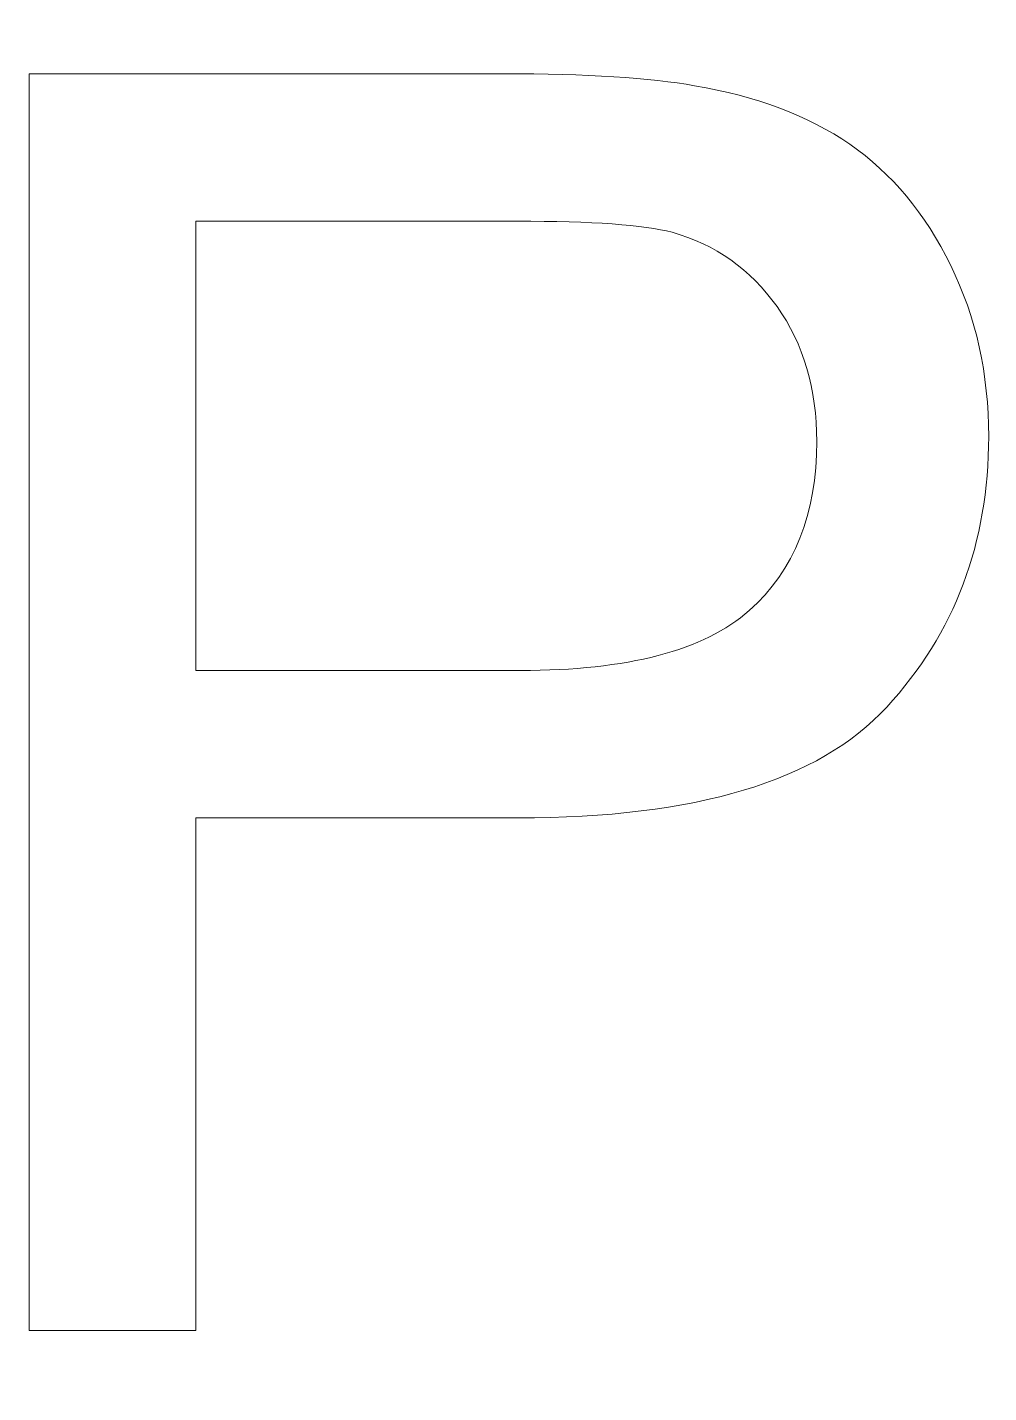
# Model space of a CAD drawing. Header units: millimetres. Extents: x 33157 to 59611, y -29750 to 1750.
# Drawn here: x 54363.375 to 54364.729, y -3121.733 to -3119.812 of the extents above; entities that cross this region are included whole.
import ezdxf

# ---------------------------------------------------------------- set-up
doc = ezdxf.new("R2010")
doc.units = ezdxf.units.MM
doc.layers.get('0').update_dxf_attribs({"lineweight": 18})

msp = doc.modelspace()

# ---------------------------------------------------------------- linework, layer by layer
for points, knots in [([(54363.378, -3121.6455), (54363.378, -3121.6455), (54363.378, -3119.8774), (54363.378, -3119.8774), (54363.378, -3119.8774), (54364.0456, -3119.8774), (54364.0456, -3119.8774), (54364.1629, -3119.8774), (54364.2526, -3119.8832), (54364.3148, -3119.8943), (54364.4016, -3119.9087), (54364.4745, -3119.9363), (54364.5333, -3119.9766), (54364.5922, -3120.0173), (54364.6395, -3120.0741), (54364.6753, -3120.147), (54364.7111, -3120.2198), (54364.7288, -3120.3001), (54364.7288, -3120.3878), (54364.7288, -3120.5376), (54364.6811, -3120.6647), (54364.5852, -3120.7685), (54364.4897, -3120.8726), (54364.3164, -3120.9244), (54364.0662, -3120.9244), (54364.0662, -3120.9244), (54363.6126, -3120.9244), (54363.6126, -3120.9244), (54363.6126, -3120.9244), (54363.6126, -3121.6455), (54363.6126, -3121.6455), (54363.6126, -3121.6455), (54363.378, -3121.6455), (54363.378, -3121.6455)], [0, 0, 0, 0, 142212.126138, 142212.126138, 142212.126138, 284424.252276, 284424.252276, 284424.252276, 426636.378415, 426636.378415, 426636.378415, 568848.504553, 568848.504553, 568848.504553, 711060.630691, 711060.630691, 711060.630691, 853272.756829, 853272.756829, 853272.756829, 995484.882968, 995484.882968, 995484.882968, 1137697.009106, 1137697.009106, 1137697.009106, 1279909.135244, 1279909.135244, 1279909.135244, 1422121.261382, 1422121.261382, 1422121.261382, 1564333.387521, 1564333.387521, 1564333.387521, 1564333.387521]), ([(54363.6126, -3120.717), (54363.6126, -3120.717), (54364.0695, -3120.717), (54364.0695, -3120.717), (54364.2209, -3120.717), (54364.3279, -3120.689), (54364.3917, -3120.6326), (54364.4551, -3120.5762), (54364.4868, -3120.4972), (54364.4868, -3120.3947), (54364.4868, -3120.3211), (54364.4683, -3120.2577), (54364.4308, -3120.205), (54364.3934, -3120.1523), (54364.344, -3120.1174), (54364.2831, -3120.1005), (54364.2436, -3120.0902), (54364.1707, -3120.0848), (54364.0649, -3120.0848), (54364.0649, -3120.0848), (54363.6126, -3120.0848), (54363.6126, -3120.0848), (54363.6126, -3120.0848), (54363.6126, -3120.717), (54363.6126, -3120.717)], [0, 0, 0, 0, 145058.569289, 145058.569289, 145058.569289, 290117.138578, 290117.138578, 290117.138578, 435175.707868, 435175.707868, 435175.707868, 580234.277157, 580234.277157, 580234.277157, 725292.846446, 725292.846446, 725292.846446, 870351.415735, 870351.415735, 870351.415735, 1015409.985024, 1015409.985024, 1015409.985024, 1160468.554314, 1160468.554314, 1160468.554314, 1160468.554314])]:
    msp.add_open_spline(points, degree=3, knots=knots)

doc.saveas('drawing.dxf')
